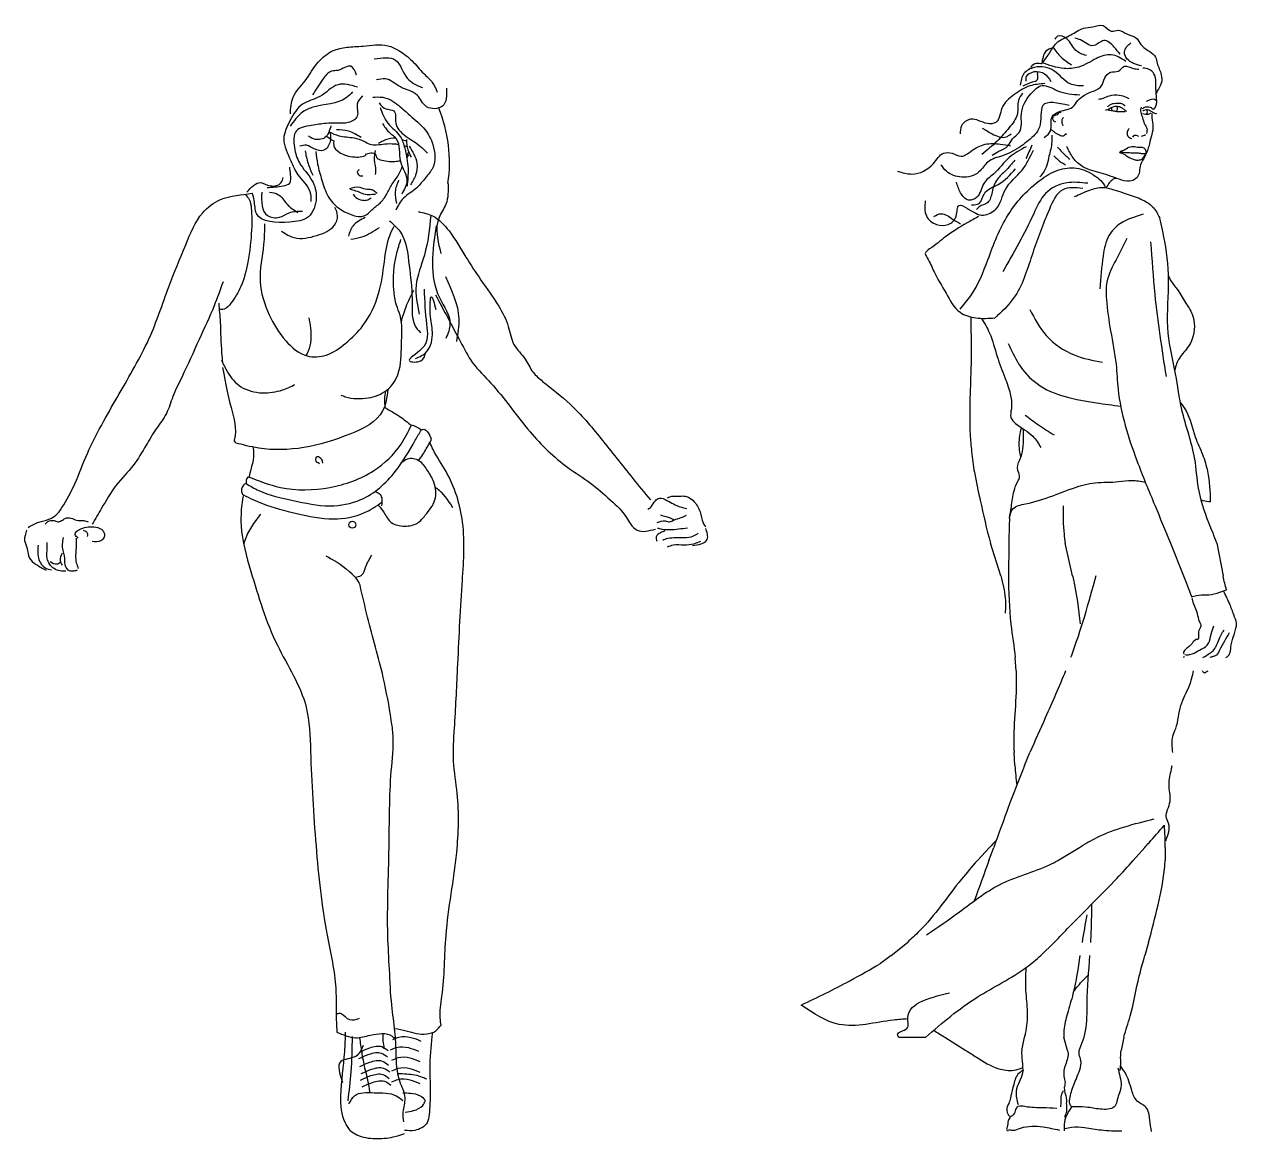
# Model space of a CAD drawing. Header units: millimetres. Extents: x 37 to 11188, y 2113 to 8073.
# Drawn here: x 9225 to 11188, y 6268 to 8073 of the extents above; entities that cross this region are included whole.
import ezdxf

# ---------------------------------------------------------------- set-up
doc = ezdxf.new("R2010")
doc.units = ezdxf.units.MM

msp = doc.modelspace()

# ---------------------------------------------------------------- linework, layer by layer
for p, q in [((10805.8, 7179.5), (10789.2, 7232.5)), ((10818.8, 7232.5), (10818.2, 7179.5)), ((10922.3, 7179.5), (10910.4, 7232.5)), ((11080.6, 7232.5), (11101.7, 7179.5)), ((11155.6, 7232.5), (11165.8, 7179.5)), ((10830.8, 7025.8), (10829.3, 7047)), ((10828.7, 6872.1), (10827.4, 6893.3)), ((10844.3, 6872.1), (10853.2, 6893.3)), ((10768, 6718.4), (10787.7, 6739.6)), ((10786.8, 6718.4), (10794.5, 6739.6)), ((10898.1, 6718.4), (10933.2, 6739.6)), ((11020.5, 6718.4), (11039.3, 6739.6)), ((11072.3, 6739.6), (11072, 6718.4)), ((10628.4, 6564.7), (10654.7, 6585.9)), ((10870.7, 6564.7), (10892.5, 6585.9)), ((11045.1, 6585.9), (11039.2, 6564.7)), ((10641, 6432.2), (10684.5, 6432.2)), ((10715.5, 6432.2), (10749.1, 6411)), ((10839.9, 6411), (10844.1, 6432.2)), ((10913.9, 6411), (10908.1, 6432.2)), ((10933.1, 6411), (10940.7, 6432.2)), ((11005.2, 6432.2), (11000.8, 6411))]:
    msp.add_line(p, q)
msp.add_circle((9755.9, 7262.2), 5.55)
for centre, radius, start, end in [((9679.7, 7848.7), 233.6, 351.7094, 22.2222), ((10990.1, 7936.1), 4.94, 156.6701, 216.8641), ((10990.1, 7936.1), 4.94, 299.5081, 42.2257), ((11038.5, 7931), 4.94, 309.0813, 46.9046)]:
    msp.add_arc(centre, radius, start, end)
for points, knots in [([(10872.6, 8009.4), (10876.4, 8014.1), (10885, 8024.8), (10895.3, 8045.9), (10919.1, 8053.9), (10937, 8067.5), (10955.3, 8067.3), (10972.4, 8075.6), (10982.6, 8058), (10998.5, 8066), (11009.9, 8055.2), (11025.8, 8053.5), (11032.6, 8037.5), (11045.6, 8029.8), (11057.6, 8021.1), (11059.1, 8006.1), (11066.5, 7993.4), (11067.3, 7976.5), (11060.7, 7967.9), (11058.2, 7962.4), (11057.6, 7961.3)], [0, 0, 0, 0, 3.358659, 7.473809, 12.213684, 16.458245, 19.178817, 22.231802, 25.190339, 27.305383, 30.239078, 32.765853, 35.402464, 38.746907, 41.063464, 42.977848, 46.53573, 49.054161, 51.607668, 52.294045, 52.294045, 52.294045, 52.294045]), ([(10842.1, 7972.9), (10846.8, 7975.3), (10853.9, 7978.9), (10867.5, 7981.8), (10865.2, 7990.4), (10865.8, 7994.8), (10866.1, 7995.9)], [0, 0, 0, 0, 3.010846, 4.588883, 6.269939, 6.919872, 6.919872, 6.919872, 6.919872]), ([(9772.4, 7957), (9768.6, 7952.8), (9760, 7943.5), (9769.1, 7922.6), (9748.9, 7911.6), (9731.6, 7912.9), (9711.3, 7912.4), (9690.4, 7908.7), (9659.6, 7904.8), (9661.2, 7872.3), (9669.4, 7844.8), (9692.1, 7822.9), (9701, 7790.8), (9688.6, 7755.9), (9647.6, 7750.7), (9597.7, 7751.4), (9598.4, 7784.6), (9595.3, 7795.5), (9593.9, 7799.2)], [0, 0, 0, 0, 2.687308, 6.03645, 9.026037, 12.11097, 15.101477, 19.123662, 23.534534, 28.183084, 32.563129, 38.541434, 43.393532, 49.076045, 54.438331, 63.796548, 67.472372, 69.491764, 69.491764, 69.491764, 69.491764]), ([(9718.2, 7898.7), (9723.4, 7896), (9736.3, 7890.3), (9756.3, 7890), (9773.2, 7885), (9784, 7877.7), (9796.2, 7877.1), (9809.4, 7879.5), (9821.5, 7879.6), (9828.9, 7878.5), (9830.9, 7878.1)], [1.153076, 1.153076, 1.153076, 1.153076, 4.076915, 8.301037, 11.120992, 12.933313, 14.813396, 17.071941, 19.815472, 20.880744, 20.880744, 20.880744, 20.880744]), ([(10911.7, 7895.8), (10910.2, 7893.9), (10906.6, 7889.6), (10898.1, 7894.4), (10892.2, 7898.3), (10888.4, 7901.3), (10887.1, 7902.5)], [0, 0, 0, 0, 1.186481, 2.715611, 4.39167, 5.312216, 5.312216, 5.312216, 5.312216]), ([(9714.2, 7891.6), (9715.1, 7890.9), (9718.9, 7888.3), (9722.7, 7885.5), (9725.8, 7883.8)], [1.194022, 1.194022, 1.194022, 1.194022, 1.746511, 3.549252, 3.549252, 3.549252, 3.549252]), ([(9725.8, 7883.8), (9725.4, 7877.3), (9727.1, 7870.7), (9736.7, 7863.7), (9747.6, 7859.7), (9759, 7857.1), (9777.2, 7857.9), (9778.7, 7862.8)], [0.699461, 0.699461, 0.699461, 0.699461, 1.562934, 3.680637, 5.522798, 7.809524, 10.744798, 10.744798, 10.744798, 10.744798]), ([(9826.5, 7888), (9825.1, 7888.1), (9818, 7888.5), (9807.9, 7885.5), (9800.7, 7881), (9798.5, 7879.6)], [2.981922, 2.981922, 2.981922, 2.981922, 3.703245, 6.65861, 8.031809, 8.031809, 8.031809, 8.031809]), ([(10998, 7865), (10998.3, 7865.5), (10999.7, 7867.4), (11004.4, 7868.1), (11010, 7872), (11016.4, 7875.1), (11022.7, 7874.7), (11027.5, 7873.5), (11032.9, 7874.3), (11039.6, 7872.5), (11040.9, 7867), (11041.3, 7864), (11041.4, 7863.1)], [0, 0, 0, 0, 0.325068, 1.246661, 2.36753, 4.111997, 4.935877, 5.750762, 6.824381, 7.911255, 9.099157, 9.585247, 9.585247, 9.585247, 9.585247]), ([(9697, 7866.7), (9697.8, 7859.8), (9699.4, 7844), (9706.8, 7819.9), (9714.6, 7794.1), (9732.1, 7774.1), (9751.6, 7765.2), (9766.7, 7760.3), (9779, 7763.2), (9787.8, 7773.4), (9801.4, 7782.5), (9812.3, 7797), (9819.3, 7813.9), (9830.9, 7827), (9835, 7837.5), (9836.9, 7842)], [0, 0, 0, 0, 3.469445, 8.058401, 12.816201, 17.049744, 21.01878, 23.701066, 24.821644, 27.268202, 30.224667, 33.194598, 36.272779, 39.462262, 41.953839, 41.953839, 41.953839, 41.953839]), ([(9778.7, 7862.8), (9781.8, 7863.8), (9787.1, 7865.4), (9794.9, 7862.3), (9794.8, 7855.1), (9809.9, 7850.8), (9822.9, 7849.9), (9831, 7851.4), (9833.6, 7852.4)], [0, 0, 0, 0, 1.640648, 2.785089, 3.573434, 4.678266, 7.81131, 9.524813, 9.524813, 9.524813, 9.524813]), ([(9843.6, 7859.6), (9843.8, 7859.8), (9845.2, 7861.6), (9846.5, 7863.7), (9847.4, 7865.8)], [12.118686, 12.118686, 12.118686, 12.118686, 12.273953, 13.432712, 13.432712, 13.432712, 13.432712]), ([(10992.7, 7823.6), (10991.1, 7823.1), (10984.1, 7820.2), (10979.7, 7813.8), (10976.8, 7808)], [1.962516, 1.962516, 1.962516, 1.962516, 2.894818, 6.224405, 6.224405, 6.224405, 6.224405]), ([(9231.2, 7257.9), (9236.8, 7261.1), (9247.2, 7267.3), (9263.7, 7269.6), (9277.3, 7277.4), (9291.1, 7297.8), (9309, 7330.8), (9326.3, 7379.8), (9359.9, 7442.8), (9395.6, 7503), (9434.1, 7574.5), (9455.6, 7643), (9484.6, 7710.6), (9505.4, 7764), (9546.1, 7795.4), (9577, 7795.9), (9593.9, 7799.2)], [0, 0, 0, 0, 3.226915, 6.109172, 8.29882, 10.985432, 18.434336, 27.439964, 37.266928, 54.614338, 63.101605, 78.414784, 90.861172, 100.790435, 106.807273, 115.813906, 115.813906, 115.813906, 115.813906]), ([(11155.6, 7232.5), (11152, 7243.5), (11139.4, 7272.3), (11124.4, 7317.3), (11121.4, 7380.8), (11098, 7440.3), (11090.1, 7509.5), (11072.1, 7575.4), (11079.9, 7647.8), (11074.7, 7710.4), (11066.2, 7746.3), (11063.2, 7758.9)], [14.498761, 14.498761, 14.498761, 14.498761, 20.844974, 31.528866, 40.179158, 55.251814, 65.901485, 78.114072, 92.087072, 105.125813, 112.209722, 112.209722, 112.209722, 112.209722]), ([(9737.3, 7472.3), (9739.7, 7471.3), (9753.6, 7466), (9780.4, 7465.3), (9814, 7477.2), (9835.8, 7510.9), (9834.6, 7554), (9838.3, 7592.3), (9825.8, 7620), (9821, 7653.8), (9823.7, 7690.4), (9832.2, 7716.8), (9834.6, 7724.2)], [7.37908, 7.37908, 7.37908, 7.37908, 8.129028, 11.741605, 14.893614, 18.086845, 22.599489, 27.273939, 28.940585, 31.334603, 37.131256, 39.398257, 39.398257, 39.398257, 39.398257]), ([(11010.1, 7725.9), (11004.3, 7714.5), (10992.7, 7691.4), (10975.6, 7659.5), (10976.9, 7619.1), (10983.4, 7575.1), (10993.3, 7526.9), (10996, 7455.2), (11020.1, 7378.4), (11053.9, 7297.4), (11072.2, 7253), (11080.6, 7232.5)], [0, 0, 0, 0, 0.0374195, 0.0755333, 0.1023384, 0.1526425, 0.2056163, 0.2449677, 0.3608715, 0.4362479, 0.5006668, 0.5006668, 0.5006668, 0.5006668]), ([(11077.4, 7665.3), (11078.2, 7663.1), (11081.6, 7655.5), (11093.3, 7642.6), (11103.4, 7623), (11117.3, 7604.6), (11120.4, 7583.2), (11117.2, 7561), (11105.6, 7544.9), (11092.7, 7530.3), (11089.2, 7519.7), (11087.8, 7512.8)], [3.797195, 3.797195, 3.797195, 3.797195, 5.084843, 8.419698, 13.045625, 17.166375, 20.773278, 24.501024, 29.126951, 31.309683, 35.082984, 35.082984, 35.082984, 35.082984]), ([(9539.6, 7620.9), (9540.5, 7610.7), (9542.8, 7583.9), (9543, 7552), (9545.2, 7530.1), (9545.8, 7525.1)], [0, 0, 0, 0, 2.969174, 7.832654, 9.29956, 9.29956, 9.29956, 9.29956]), ([(10757.4, 7598.7), (10757.8, 7570.5), (10758.6, 7507.1), (10753.8, 7434.3), (10758.6, 7378.7), (10763.4, 7343), (10774.4, 7293.7), (10782.9, 7255.5), (10789.2, 7232.5)], [1.501608, 1.501608, 1.501608, 1.501608, 16.922513, 36.085888, 41.1572, 47.321727, 55.705316, 68.711239, 68.711239, 68.711239, 68.711239]), ([(9685.4, 7597.4), (9686.5, 7591.9), (9690, 7574.1), (9689.2, 7551.9), (9682.2, 7538.4), (9681, 7536.1)], [0, 0, 0, 0, 2.867912, 9.280668, 10.597487, 10.597487, 10.597487, 10.597487]), ([(10774.7, 7596.5), (10779.4, 7588.7), (10790.9, 7569.4), (10798.9, 7535.5), (10811.6, 7503.3), (10820.3, 7479.7), (10823.5, 7462.5), (10823.7, 7449.8), (10819.9, 7435.6), (10835.6, 7420.1), (10856.9, 7410.7), (10866.9, 7393.8), (10870.8, 7387.2)], [0.446446, 0.446446, 0.446446, 0.446446, 5.398356, 12.634791, 19.231982, 24.329628, 26.275497, 28.755315, 31.350304, 33.516092, 39.808715, 43.93729, 43.93729, 43.93729, 43.93729]), ([(10818.1, 7555.8), (10823.1, 7544.6), (10834.2, 7520), (10876.3, 7473.5), (10940.9, 7462.4), (10987.1, 7455.9), (11000.1, 7454.1)], [0, 0, 0, 0, 0.0368798, 0.0807642, 0.1817885, 0.2214719, 0.2214719, 0.2214719, 0.2214719]), ([(9545.9, 7516.7), (9551.3, 7488.7), (9558, 7454.2), (9570.2, 7414.9), (9564, 7397.5), (9567.8, 7394.5)], [0, 0, 0, 0, 5.427778, 10.407063, 10.934727, 10.934727, 10.934727, 10.934727]), ([(9813.3, 7481.1), (9811.8, 7468.8), (9807.5, 7434), (9723.5, 7393.5), (9639, 7375.8), (9577, 7392), (9567.8, 7394.5)], [0, 0, 0, 0, 3.452583, 9.734734, 24.235354, 28.323777, 28.323777, 28.323777, 28.323777]), ([(9808.7, 7452), (9816.8, 7447.4), (9831.7, 7438.8), (9845.5, 7428.3), (9851.4, 7423.1)], [0, 0, 0, 0, 2.712227, 4.996987, 4.996987, 4.996987, 4.996987]), ([(11097, 7459.4), (11100.3, 7455.4), (11112.1, 7439.2), (11117.6, 7408.1), (11133.1, 7377.1), (11143.5, 7342.1), (11144.9, 7316), (11145, 7299.5)], [3.076766, 3.076766, 3.076766, 3.076766, 5.933942, 14.062785, 19.673257, 24.845097, 33.83198, 33.83198, 33.83198, 33.83198]), ([(9867.8, 7415.7), (9867.4, 7416), (9862.8, 7419.6), (9856.9, 7421.7), (9851.7, 7423.6)], [96.981122, 96.981122, 96.981122, 96.981122, 97.150043, 98.735295, 98.735295, 98.735295, 98.735295]), ([(9583.9, 7328.9), (9590.6, 7324.9), (9614.1, 7311.2), (9660.8, 7301.7), (9716.2, 7289), (9778.5, 7300.7), (9826.4, 7343.6), (9851.4, 7388.1), (9864.4, 7410.4), (9867.8, 7415.7)], [0.242456, 0.242456, 0.242456, 0.242456, 2.50907, 8.12455, 13.936413, 18.933561, 25.893452, 31.798809, 33.742155, 33.742155, 33.742155, 33.742155]), ([(10820, 7273.1), (10821.1, 7279.1), (10823.8, 7293.7), (10825.6, 7314.3), (10831.6, 7329.5), (10838.6, 7341.2), (10829.1, 7355.2), (10838.3, 7368.8), (10843.3, 7389.5), (10842.9, 7405), (10842.9, 7417.1)], [0, 0, 0, 0, 3.317142, 8.116724, 11.152036, 12.262304, 15.246764, 18.562122, 20.312064, 26.893664, 26.893664, 26.893664, 26.893664]), ([(10838.9, 7419.7), (10837.9, 7415.2), (10835.1, 7402), (10835, 7385.2), (10837.4, 7373.6), (10838.1, 7370.6)], [0.728293, 0.728293, 0.728293, 0.728293, 3.221237, 8.064434, 9.730014, 9.730014, 9.730014, 9.730014]), ([(9595, 7387.9), (9595.4, 7386.2), (9598, 7370.7), (9592, 7354.3), (9588.7, 7339.7), (9588.7, 7339.4)], [23.461956, 23.461956, 23.461956, 23.461956, 24.000694, 28.156394, 28.244001, 28.244001, 28.244001, 28.244001]), ([(9863.2, 7365.8), (9865.5, 7369.2), (9871.9, 7378.7), (9877.6, 7388), (9881.5, 7395.5)], [32.292585, 32.292585, 32.292585, 32.292585, 33.51292, 35.694925, 35.694925, 35.694925, 35.694925]), ([(9899.8, 6452), (9899.1, 6455.6), (9896.7, 6470.8), (9905.6, 6519.5), (9904.5, 6609.4), (9927, 6717.6), (9929.4, 6812.9), (9917.8, 6879.4), (9922.5, 6947.1), (9927.1, 7042.2), (9932.2, 7153.2), (9941.2, 7261.4), (9917.5, 7337.4), (9890.7, 7374.5), (9883.2, 7391.7), (9881.5, 7395.5)], [1.862832, 1.862832, 1.862832, 1.862832, 2.940641, 6.384647, 15.977706, 29.115683, 38.362915, 43.49444, 48.680226, 58.010164, 71.198726, 81.032838, 89.429446, 93.436598, 94.589995, 94.589995, 94.589995, 94.589995]), ([(10820, 7273.1), (10821.1, 7278.7), (10824, 7292.1), (10855.6, 7297.3), (10897.5, 7310.8), (10947.2, 7332.8), (10991.2, 7330.5), (11018.4, 7335.1), (11032.7, 7332.7), (11040.1, 7330.9)], [0, 0, 0, 0, 2.889436, 6.889537, 15.240074, 28.333106, 35.221538, 39.071245, 43.184539, 43.184539, 43.184539, 43.184539]), ([(9579.5, 7310.4), (9576.3, 7294), (9572.7, 7251.6), (9596.6, 7169.8), (9626.4, 7070.2), (9686.1, 6981.6), (9688.6, 6867.5), (9695.9, 6745), (9709.1, 6615.3), (9732.8, 6518.1), (9728.4, 6475.2), (9731.1, 6440.6)], [2.923219, 2.923219, 2.923219, 2.923219, 7.759201, 15.103119, 27.422664, 38.110728, 45.068944, 59.979959, 74.106923, 82.816433, 89.007637, 89.007637, 89.007637, 89.007637]), ([(9579.5, 7310.4), (9589.6, 7305.4), (9617.3, 7292.3), (9666.5, 7279.9), (9722.1, 7267.9), (9771, 7277), (9795.1, 7292.1), (9803.8, 7298.9)], [0.947017, 0.947017, 0.947017, 0.947017, 4.223181, 9.838661, 15.650524, 20.647672, 23.818121, 23.818121, 23.818121, 23.818121]), ([(9890.2, 7322.9), (9891, 7322.4), (9902.4, 7314.4), (9910.5, 7302), (9918.1, 7290.4)], [3.395353, 3.395353, 3.395353, 3.395353, 3.682219, 7.572273, 7.572273, 7.572273, 7.572273]), ([(10266.5, 7305.9), (10268.8, 7306.9), (10274.3, 7309.1), (10283.7, 7308.2), (10292.6, 7309.3), (10302.2, 7306.3), (10310.5, 7299.7), (10320.1, 7284.3), (10321.7, 7268.2), (10326.5, 7260.9), (10328.1, 7258.7)], [0, 0, 0, 0, 1.257306, 2.974974, 4.597865, 5.995017, 8.38667, 11.871346, 14.943246, 16.296415, 16.296415, 16.296415, 16.296415]), ([(10907, 7292.7), (10906.8, 7277.4), (10906.7, 7257.1), (10909.6, 7237.3), (10910.4, 7232.5)], [0, 0, 0, 0, 0.04432991, 0.05855886, 0.05855886, 0.05855886, 0.05855886]), ([(11130.3, 7302.6), (11134.3, 7301.3), (11139.2, 7300.1), (11144.2, 7299.6), (11145, 7299.5)], [60.289638, 60.289638, 60.289638, 60.289638, 62.591017, 63.046332, 63.046332, 63.046332, 63.046332]), ([(9607.3, 7279.6), (9597.1, 7265.9), (9585.6, 7250.5), (9580.6, 7232.7), (9580.1, 7230.7)], [0, 0, 0, 0, 4.852303, 5.446998, 5.446998, 5.446998, 5.446998]), ([(10820, 7273.1), (10819.6, 7261), (10819.2, 7247.4), (10818.9, 7233.9), (10818.8, 7232.5)], [0, 0, 0, 0, 6.622541, 7.386949, 7.386949, 7.386949, 7.386949]), ([(9760.8, 7177.2), (9767.8, 7178.6), (9773.8, 7181.4), (9777.9, 7196.5), (9783.8, 7206.7), (9787.5, 7213.2)], [0.63471, 0.63471, 0.63471, 0.63471, 1.801563, 4.051546, 7.890241, 7.890241, 7.890241, 7.890241]), ([(10805.8, 7179.5), (10809.4, 7167.6), (10814.2, 7147.7), (10813.4, 7127.1), (10813.1, 7119)], [78.733318, 78.733318, 78.733318, 78.733318, 85.481713, 89.903763, 89.903763, 89.903763, 89.903763]), ([(10818.2, 7179.5), (10818.4, 7153.3), (10820.2, 7109), (10827.4, 7065.1), (10829.3, 7047)], [17.012492, 17.012492, 17.012492, 17.012492, 31.267788, 41.192545, 41.192545, 41.192545, 41.192545]), ([(10959.7, 7179.5), (10948, 7135.5), (10935.3, 7091), (10919.2, 7047.7), (10919, 7047)], [7.039007, 7.039007, 7.039007, 7.039007, 31.849104, 32.254352, 32.254352, 32.254352, 32.254352]), ([(10922.3, 7179.5), (10922.7, 7177.5), (10928.4, 7151.8), (10931.7, 7125.7), (10934.7, 7101.6)], [0.11114418, 0.11114418, 0.11114418, 0.11114418, 0.11701214, 0.18765571, 0.18765571, 0.18765571, 0.18765571]), ([(11101.7, 7179.5), (11103.1, 7175.9), (11107.5, 7164.7), (11111.8, 7153.4), (11114.7, 7145.8)], [0.55597882, 0.55597882, 0.55597882, 0.55597882, 0.56717166, 0.59096454, 0.59096454, 0.59096454, 0.59096454]), ([(11171.4, 7156.6), (11169.4, 7164), (11167.4, 7171.6), (11165.9, 7179.3), (11165.8, 7179.5)], [0.390632, 0.390632, 0.390632, 0.390632, 4.548319, 4.669224, 4.669224, 4.669224, 4.669224]), ([(11114.7, 7145.8), (11120, 7147), (11130.7, 7149.3), (11148.2, 7148), (11161.3, 7153.3), (11169.4, 7156), (11171.4, 7156.6)], [0, 0, 0, 0, 2.983946, 5.929892, 9.383335, 10.567152, 10.567152, 10.567152, 10.567152]), ([(11170.6, 7047), (11171.7, 7047.8), (11174.5, 7049.6), (11178.6, 7056.7), (11178.2, 7069.2), (11183.2, 7081.6), (11185.9, 7092.1), (11188.9, 7101.7), (11183.6, 7115.2), (11177.1, 7133.6), (11170.4, 7147.4), (11166.7, 7155)], [8.829927, 8.829927, 8.829927, 8.829927, 9.571165, 10.625752, 13.115574, 16.193863, 17.821284, 19.082107, 21.549289, 25.317043, 29.908381, 29.908381, 29.908381, 29.908381]), ([(11133.3, 7047), (11137.1, 7049.2), (11143.2, 7053.4), (11152.2, 7059.5), (11156.3, 7069.3), (11160.4, 7078.9), (11164.1, 7086.9), (11166.8, 7090.4), (11167.7, 7091.6)], [0.04395252, 0.04395252, 0.04395252, 0.04395252, 0.05689266, 0.06494723, 0.07481874, 0.08683273, 0.09589728, 0.0999514, 0.0999514, 0.0999514, 0.0999514]), ([(11176, 7087.3), (11173.3, 7082.7), (11167.4, 7073.1), (11161, 7060.6), (11155.2, 7049.4), (11148.2, 7048.9), (11145.5, 7047.6), (11144.3, 7047)], [0, 0, 0, 0, 2.856523, 6.081768, 8.028561, 8.950748, 9.680125, 9.680125, 9.680125, 9.680125]), ([(10830.8, 7025.8), (10832.3, 6988.1), (10826.2, 6943.8), (10827.2, 6899.7), (10827.4, 6893.3)], [45.068245, 45.068245, 45.068245, 45.068245, 65.686331, 69.168134, 69.168134, 69.168134, 69.168134]), ([(10910.8, 7025.8), (10900.5, 7000.1), (10881, 6956), (10861.3, 6912.1), (10853.2, 6893.3)], [36.390005, 36.390005, 36.390005, 36.390005, 51.482908, 62.648978, 62.648978, 62.648978, 62.648978]), ([(11084.4, 6893.3), (11083.8, 6902.3), (11081.6, 6915.9), (11093.5, 6939.7), (11094.1, 6969.6), (11111.6, 6998.2), (11116.3, 7017.6), (11118, 7025.8)], [0.1406079, 0.1406079, 0.1406079, 0.1406079, 0.1664272, 0.1791265, 0.2164465, 0.2504062, 0.2744892, 0.2744892, 0.2744892, 0.2744892]), ([(11135.3, 7022.6), (11134.6, 7023), (11133.2, 7023.6), (11132.7, 7025), (11132.6, 7025.8)], [0, 0, 0, 0, 0.3861693, 0.7939413, 0.7939413, 0.7939413, 0.7939413]), ([(11135.1, 7022.6), (11136.2, 7022.7), (11138.7, 7024), (11140.8, 7025.2), (11141.8, 7025.8)], [0.978737, 0.978737, 0.978737, 0.978737, 1.568358, 2.216993, 2.216993, 2.216993, 2.216993]), ([(11073, 6750.5), (11076.8, 6760.1), (11082.1, 6773.6), (11072, 6789.5), (11076.3, 6801.8), (11082.6, 6818.4), (11075.9, 6841), (11081.2, 6860), (11083, 6870.1), (11083.3, 6872.1)], [0, 0, 0, 0, 0.0278549, 0.0389029, 0.0502706, 0.0634393, 0.0902328, 0.1143013, 0.120068, 0.120068, 0.120068, 0.120068]), ([(10933.2, 6739.6), (10942.4, 6745.3), (10979.7, 6767.4), (11022.2, 6777.8), (11054.1, 6785.7)], [0.2777283, 0.2777283, 0.2777283, 0.2777283, 0.3092347, 0.4037449, 0.4037449, 0.4037449, 0.4037449]), ([(11039.3, 6739.6), (11041.5, 6742.1), (11051.9, 6753.9), (11062.2, 6765.7), (11070.3, 6775)], [0.47102755, 0.47102755, 0.47102755, 0.47102755, 0.48086525, 0.51668464, 0.51668464, 0.51668464, 0.51668464]), ([(10768, 6718.4), (10759.2, 6708.6), (10726.9, 6671.2), (10694.4, 6622.1), (10661.3, 6591.7), (10654.7, 6585.9)], [12.812151, 12.812151, 12.812151, 12.812151, 19.977993, 39.747637, 44.569584, 44.569584, 44.569584, 44.569584]), ([(10685.6, 6598.1), (10703.5, 6610.2), (10743, 6636.9), (10803.6, 6686.1), (10863.6, 6700.3), (10893.8, 6716), (10898.1, 6718.4)], [0, 0, 0, 0, 0.0629488, 0.1389741, 0.2236774, 0.2380672, 0.2380672, 0.2380672, 0.2380672]), ([(10892.5, 6585.9), (10900.8, 6594.4), (10934.1, 6629.8), (10978.4, 6672), (11011.7, 6708.6), (11020.5, 6718.4)], [0.2651145, 0.2651145, 0.2651145, 0.2651145, 0.2996704, 0.4053089, 0.4435873, 0.4435873, 0.4435873, 0.4435873]), ([(11045.1, 6585.9), (11050.6, 6606), (11061.2, 6646.4), (11070.3, 6690.9), (11071.8, 6715.1), (11072, 6718.4)], [0.2066421, 0.2066421, 0.2066421, 0.2066421, 0.2671898, 0.3284167, 0.3379224, 0.3379224, 0.3379224, 0.3379224]), ([(10951.7, 6585.9), (10951.9, 6589.2), (10953, 6609.9), (10953.3, 6630.6), (10953.4, 6648.1)], [49.960576, 49.960576, 49.960576, 49.960576, 51.748188, 61.28449, 61.28449, 61.28449, 61.28449]), ([(10684.5, 6432.2), (10711.1, 6455.5), (10761.9, 6498.5), (10832, 6531.6), (10863.4, 6558), (10870.7, 6564.7)], [0.013549, 0.013549, 0.013549, 0.013549, 0.1159643, 0.2067103, 0.2356964, 0.2356964, 0.2356964, 0.2356964]), ([(10934.1, 6564.7), (10931, 6543.8), (10926.3, 6512), (10914.2, 6472.4), (10907.9, 6449), (10907.8, 6435.9), (10908.1, 6432.2)], [0.0644007, 0.0644007, 0.0644007, 0.0644007, 0.1256507, 0.1577838, 0.184971, 0.1955923, 0.1955923, 0.1955923, 0.1955923]), ([(10940.7, 6432.2), (10941.8, 6435.6), (10946, 6453.6), (10944.9, 6498.3), (10948.4, 6538.9), (10950.3, 6564.7)], [21.916016, 21.916016, 21.916016, 21.916016, 23.849306, 31.98592, 46.09238, 46.09238, 46.09238, 46.09238]), ([(11005.2, 6432.2), (11008.3, 6443.7), (11019.5, 6475.8), (11026.5, 6519.5), (11035.7, 6552), (11038.8, 6563.2), (11039.2, 6564.7)], [0.0525915, 0.0525915, 0.0525915, 0.0525915, 0.0872699, 0.1513778, 0.1808606, 0.1853036, 0.1853036, 0.1853036, 0.1853036]), ([(10846.6, 6544.8), (10846, 6532.6), (10845.1, 6508.7), (10850, 6473.2), (10848, 6447.5), (10844.6, 6434.1), (10844.1, 6432.2)], [0.899057, 0.899057, 0.899057, 0.899057, 7.543998, 13.943504, 20.352487, 21.443823, 21.443823, 21.443823, 21.443823]), ([(10923.7, 6506.4), (10926.2, 6509.5), (10933.8, 6518.9), (10942.2, 6527.7), (10948, 6533.4)], [6.267451, 6.267451, 6.267451, 6.267451, 8.424835, 12.8794, 12.8794, 12.8794, 12.8794]), ([(10641, 6432.2), (10639.2, 6434.3), (10636.4, 6441.3), (10658.9, 6443.9), (10647.6, 6486), (10687.4, 6495.5), (10722.7, 6504)], [0.0316052, 0.0316052, 0.0316052, 0.0316052, 0.0394377, 0.0581347, 0.0682408, 0.1467569, 0.1467569, 0.1467569, 0.1467569]), ([(10655.2, 6461.8), (10647.6, 6461.4), (10610.6, 6458.9), (10548, 6440.3), (10502.7, 6470.9), (10482.8, 6484.3)], [0.0107052, 0.0107052, 0.0107052, 0.0107052, 0.0336867, 0.1220337, 0.1909551, 0.1909551, 0.1909551, 0.1909551]), ([(9729.7, 6469.2), (9732.6, 6471.9), (9740.3, 6471.9), (9749.9, 6457.1), (9762, 6461.1), (9767.8, 6463)], [0.610855, 0.610855, 0.610855, 0.610855, 1.606369, 3.333406, 4.91836, 4.91836, 4.91836, 4.91836]), ([(9731.1, 6440.6), (9741, 6436.2), (9758.9, 6428.2), (9787.9, 6436.9), (9814.1, 6440.8), (9824.2, 6431), (9825.9, 6429.1)], [0, 0, 0, 0, 3.013792, 5.430971, 8.811359, 9.563891, 9.563891, 9.563891, 9.563891]), ([(9752.5, 6281.1), (9749.6, 6285.3), (9738.2, 6301.5), (9735.8, 6347.5), (9743.7, 6395.2), (9744.7, 6429.8), (9745, 6440.4)], [0, 0, 0, 0, 1.487694, 5.709939, 12.685431, 15.763573, 15.763573, 15.763573, 15.763573]), ([(9824.4, 6446.6), (9830.8, 6445.5), (9842.8, 6443.2), (9863.9, 6436.1), (9887.7, 6436.8), (9897.1, 6448.5), (9899.8, 6452)], [0.201518, 0.201518, 0.201518, 0.201518, 2.075786, 3.741877, 6.785184, 8.028839, 8.028839, 8.028839, 8.028839]), ([(9885.6, 6439.7), (9883.8, 6422.8), (9880.1, 6391.1), (9882.8, 6346.5), (9881.3, 6315.2), (9878.1, 6289.6), (9859.2, 6279.7), (9845.9, 6280.9), (9840.4, 6281.4)], [8.959113, 8.959113, 8.959113, 8.959113, 13.895795, 18.242969, 21.849366, 23.165681, 25.436549, 27.052052, 27.052052, 27.052052, 27.052052]), ([(9755.6, 6433.2), (9755.1, 6414), (9754.9, 6379.3), (9750.5, 6344.8), (9748.5, 6329.2)], [48.313335, 48.313335, 48.313335, 48.313335, 53.860255, 58.421394, 58.421394, 58.421394, 58.421394]), ([(9784.5, 6342.6), (9784.2, 6345.8), (9782.5, 6359.1), (9776.3, 6380.4), (9771.5, 6408.2), (9769.3, 6423.4), (9768.2, 6431.3)], [2.457218, 2.457218, 2.457218, 2.457218, 3.386081, 6.372793, 8.930391, 11.365686, 11.365686, 11.365686, 11.365686]), ([(10749.1, 6411), (10755, 6407.3), (10772.2, 6396.3), (10796.5, 6380.7), (10824.2, 6377.1), (10836.7, 6381.2), (10841.4, 6383.1)], [11.650068, 11.650068, 11.650068, 11.650068, 15.430786, 22.780365, 27.225157, 29.984875, 29.984875, 29.984875, 29.984875]), ([(10839.9, 6411), (10839.5, 6405.2), (10840.1, 6392.9), (10843.8, 6369.9), (10827, 6348.2), (10832, 6330.5), (10834, 6323.2)], [25.387104, 25.387104, 25.387104, 25.387104, 28.580708, 32.06408, 37.716352, 41.704467, 41.704467, 41.704467, 41.704467]), ([(10913.9, 6411), (10914.1, 6410.2), (10916.2, 6402.8), (10910.5, 6388.5), (10906.2, 6371.8), (10911.2, 6359.6), (10906.9, 6347.6), (10912.6, 6336.5), (10912.1, 6327.9), (10912, 6325.1)], [0.21679657, 0.21679657, 0.21679657, 0.21679657, 0.21911741, 0.2398741, 0.25799037, 0.26806446, 0.27620405, 0.29319696, 0.30124179, 0.30124179, 0.30124179, 0.30124179]), ([(10920.6, 6319.3), (10919.3, 6320.9), (10916.8, 6324.7), (10918.2, 6337.8), (10923.8, 6356), (10933.2, 6375.4), (10937.3, 6393), (10932.6, 6402.9), (10932.7, 6408.6), (10933.1, 6410.9), (10933.1, 6411)], [0.432738, 0.432738, 0.432738, 0.432738, 1.513349, 2.905922, 7.242017, 11.98336, 14.790207, 16.591829, 17.752306, 17.823848, 17.823848, 17.823848, 17.823848]), ([(10998.9, 6378.4), (10999.4, 6380.6), (11000.7, 6387.4), (10999.7, 6398.4), (11000.3, 6407.1), (11000.8, 6411)], [0, 0, 0, 0, 0.00633683, 0.02022684, 0.03165378, 0.03165378, 0.03165378, 0.03165378]), ([(10995.6, 6382.5), (10996.7, 6377.9), (10998.8, 6368.5), (11002.7, 6350.5), (10994.8, 6335.9), (10991.7, 6316), (10968.2, 6314.3), (10948.8, 6319.4), (10931.8, 6319.3), (10923, 6319.3), (10920.6, 6319.3)], [0, 0, 0, 0, 2.618235, 5.309971, 9.646067, 11.481057, 15.452795, 19.673186, 23.158713, 24.489499, 24.489499, 24.489499, 24.489499]), ([(9837.6, 6342.1), (9841.7, 6342), (9851.3, 6341.9), (9864.5, 6339.6), (9871.9, 6333), (9873.8, 6329.7), (9874, 6329.1)], [0, 0, 0, 0, 2.087598, 4.90986, 6.556073, 6.860145, 6.860145, 6.860145, 6.860145]), ([(9841.7, 6310.8), (9846.2, 6311.5), (9856.2, 6312.9), (9869.2, 6318.8), (9873, 6326.4), (9874, 6329.1)], [0, 0, 0, 0, 2.320468, 5.188275, 6.645269, 6.645269, 6.645269, 6.645269])]:
    msp.add_open_spline(points, degree=3, knots=knots)
for points in [[(10944.7, 8021.9), (10927.1, 8030.7), (10912.8, 8049.2), (10898, 8053.3), (10893.4, 8048.7)], [(10999.2, 8024.2), (10989.5, 8035.8), (10972.9, 8046.4), (10956.7, 8038.1), (10935, 8047.3), (10925.8, 8050.1)], [(9655.7, 7927.7), (9660, 7954.5), (9679.6, 7981.4), (9700.8, 8011.5), (9724.1, 8029.5), (9747.3, 8035.5), (9773.3, 8037.4), (9813.5, 8037.9), (9831.5, 8030), (9852.8, 8013.5), (9871.5, 7992.9), (9885.4, 7978.5), (9893.5, 7962.7)], [(10889.7, 8034.4), (10879.1, 8029.3), (10874.5, 8020.1), (10872.2, 8009.4)], [(10890.6, 8035.3), (10903.6, 8019.6), (10920.7, 8007.1)], [(11033.9, 8005.3), (11010.3, 8016.8), (11006.1, 8027.9), (11010.3, 8036.7), (11016.3, 8042.7)], [(9791.2, 8016.5), (9826.1, 8014.6), (9845, 7985.3), (9869.6, 7970.2)], [(10854.6, 8003), (10861.1, 8009.4), (10870.8, 8009.4), (10872.6, 8009.4)], [(11008.5, 8012.7), (10984.9, 8023.3), (10960.9, 8017.3), (10932.2, 8003.4), (10908.2, 8001.1), (10872.2, 8010.8)], [(9762.9, 7990.5), (9753.4, 8004.8), (9733, 7998.1), (9722.4, 7996.7), (9708.4, 7984.1), (9691.4, 7958.2)], [(10940, 7972.9), (10918.3, 7976.1), (10892, 7997.4), (10860.6, 8002.9), (10843.5, 7992.8), (10837.5, 7974.3)], [(10859.2, 7995.6), (10847.2, 7988.2), (10846.3, 7980.4)], [(10860.2, 7996.5), (10876.3, 7992.8), (10887, 7979.9)], [(10876.4, 7889.3), (10886.5, 7900.4), (10888.9, 7923), (10898.1, 7930.4), (10910.6, 7934.1), (10922.1, 7938.7), (10930.9, 7949.3), (10941.5, 7958.1), (10956.3, 7964.6), (10969.2, 7972.9), (10974.3, 7985.8), (10983.6, 7995.1), (10996.5, 7996.9), (11006.2, 8004.7), (11020.5, 8001.1), (11029.3, 8000.1)], [(11058.4, 7949.2), (11057.9, 7957.1), (11057.2, 7966.9), (11057.2, 7979.3), (11053.9, 7992.7), (11046.4, 7999.6), (11036.2, 8001.9)], [(9764.3, 7971), (9732.8, 7974.8), (9703.2, 7955.7), (9675.5, 7943.3), (9655.5, 7917.5), (9645, 7887), (9656.4, 7851.7), (9667.9, 7828.8), (9687, 7802.1), (9688.9, 7785.9)], [(9908.3, 7969.3), (9901.7, 7940), (9876.2, 7939.1), (9861.1, 7957.9), (9833.7, 7971.2), (9809.1, 7984.4), (9795, 7982.5)], [(10877.2, 7976.6), (10853.2, 7972.9), (10827.3, 7958.6), (10807.9, 7936.9), (10797.7, 7913.8), (10784.3, 7912), (10757.1, 7918.9), (10742.3, 7908.3), (10740.4, 7895.3)], [(10792.2, 7860.7), (10802.8, 7867.2), (10817.6, 7875.9), (10825, 7887), (10835.6, 7897.2), (10839.3, 7927.7), (10854.6, 7960), (10873, 7973.4), (10898, 7965.1), (10934, 7958.6)], [(9756.5, 7963.2), (9745.8, 7953.4), (9692.8, 7938.6), (9675.5, 7930.5), (9655.4, 7907.7)], [(9789, 7954.5), (9805.3, 7954.5), (9831.2, 7941.1), (9848.9, 7925.3), (9873.9, 7901.8), (9886.3, 7877.9), (9886.3, 7840.5), (9874.3, 7824.2), (9860.4, 7807.9), (9838.8, 7791.1), (9826.4, 7771.9)], [(10841.2, 7961.4), (10834.7, 7949.4), (10832.8, 7927.7), (10819.5, 7905.5), (10800, 7883.3), (10775.1, 7862.1)], [(10964.7, 7951.4), (10971.8, 7953), (10982, 7957), (10997.7, 7958), (11009, 7954.9), (11013.5, 7952.5)], [(11058.2, 7948.8), (11055.1, 7950.8), (11045.2, 7949.4), (11041.3, 7947.5)], [(9799.5, 7945.4), (9810.1, 7935.9), (9823, 7932.5), (9826.4, 7912.8), (9846.5, 7888.9), (9869.1, 7872.6), (9877.7, 7864)], [(9801, 7938.2), (9813.9, 7911.9), (9833.6, 7890.8), (9840.8, 7872.1), (9846.1, 7839.1), (9844.6, 7810.6)], [(10916.6, 7941), (10874.1, 7941), (10868.5, 7905.9), (10851, 7884.7), (10839, 7875.5), (10808.5, 7859.8), (10784.9, 7849.6), (10770.6, 7833.5), (10742.8, 7825.2), (10717.8, 7834.9), (10709.5, 7845)], [(11010.2, 7931.6), (11005.6, 7934.5), (11001.7, 7937.6), (10996.6, 7939.2), (10990.4, 7939.3), (10984.6, 7937.6), (10981, 7935.3), (10977.2, 7933.7), (10975.5, 7933.9)], [(11007.5, 7940.1), (11001.9, 7943.9), (10992.3, 7944.4), (10982.1, 7941.8), (10978.6, 7938.6)], [(10980.5, 7933.6), (10984.7, 7933.3), (10991.1, 7932.1), (10996.3, 7931.3), (11004.2, 7931.3), (11007.1, 7931.3)], [(11033.5, 7938.5), (11032.3, 7934.5), (11032.7, 7929.8), (11035.4, 7921.3), (11038.8, 7911.4), (11042.6, 7903.8), (11041.9, 7896.1)], [(11035.3, 7936.5), (11039, 7938.4), (11044.2, 7939.1), (11050.7, 7937.1), (11053.3, 7934.9)], [(11035.9, 7932.8), (11039.8, 7934.4), (11047.4, 7933.3), (11051.7, 7930.5), (11056.3, 7928.4), (11058.3, 7928.6)], [(11053.5, 7934.7), (11055.4, 7937.2), (11058, 7943.1), (11058.4, 7949.2)], [(9804.8, 7912.3), (9815, 7898.3), (9827.1, 7887.3), (9833.9, 7850.7), (9844.4, 7819.2), (9835.9, 7797.5)], [(10895.3, 7914.1), (10891.1, 7916.8), (10892.4, 7925), (10898.6, 7927.7), (10901.1, 7930.6), (10903.2, 7929.7)], [(10906.9, 7921.6), (10904.7, 7916.6), (10906.4, 7908.4)], [(11050.5, 7928.1), (11050.7, 7921), (11052.4, 7907.8), (11050.5, 7894.3), (11046.5, 7879.2), (11044.2, 7870.6), (11035.6, 7851.9), (11031.4, 7843), (11030, 7831.1), (11024.8, 7822.9), (11014.6, 7818.6), (10997.5, 7821.9), (10968.5, 7831.5), (10938.6, 7842), (10923.1, 7856.5), (10912.9, 7874.9)], [(11035.6, 7928.1), (11040.2, 7927.4), (11045.2, 7927.4), (11049.7, 7929.3)], [(9720, 7896.6), (9720, 7882.7), (9709.9, 7868.8), (9694.4, 7870.9), (9681.5, 7876.8), (9670.8, 7875.2)], [(9721.1, 7908.3), (9711.5, 7889.1), (9693.3, 7887), (9684.8, 7891.8)], [(9730.2, 7902.4), (9749.7, 7900), (9770.1, 7889.8)], [(10776, 7904.6), (10792.2, 7895.3), (10814.4, 7890.3), (10822.7, 7895.3)], [(10888.8, 7892.9), (10888.3, 7879.1), (10883.2, 7856), (10879.5, 7841.2), (10869.4, 7825.5)], [(11013.3, 7903.8), (11011.2, 7900), (11010.6, 7894.2), (11014.1, 7889.5), (11018, 7887.8)], [(11021.5, 7890.1), (11019.7, 7891.3), (11022.7, 7893), (11027.6, 7892), (11029.1, 7891.1)], [(11033.7, 7891.5), (11036.9, 7892.5), (11040.4, 7894.4)], [(9843.5, 7886), (9846, 7869.6), (9851.3, 7857.4)], [(9847.8, 7875.4), (9860.4, 7848), (9858.3, 7828.3), (9849.9, 7812.5)], [(10638.8, 7834.9), (10661.9, 7830.2), (10697, 7847.3), (10713.2, 7863.9), (10727.1, 7863.9), (10741.8, 7858.9), (10758, 7867.2), (10780.6, 7878.3), (10805.1, 7878.7), (10821.8, 7875.9)], [(10847.2, 7874.5), (10819.5, 7856.9), (10794.1, 7830.1), (10778.4, 7814.9), (10766.8, 7792.3), (10753.9, 7788.1), (10740.9, 7799.7), (10734, 7816.8)], [(10856.4, 7877.2), (10846.7, 7855.1)], [(10898, 7873.8), (10904.9, 7866), (10918, 7854.1)], [(9679.4, 7867.7), (9684.2, 7847.4), (9692.2, 7828.2)], [(9792.7, 7868.1), (9791.5, 7853.3), (9793.5, 7834.4), (9793.1, 7829.4)], [(10683.7, 7786.7), (10685.5, 7762.3), (10702.1, 7748.4), (10720.6, 7748.4), (10733.6, 7761.8), (10738.6, 7779.4), (10752, 7774.3), (10777.9, 7763.7), (10798.2, 7773.8), (10813.5, 7805.2), (10840.3, 7836.6), (10858.8, 7868.9)], [(10891.9, 7859.9), (10898.4, 7853.6), (10910.5, 7845)], [(10998, 7865), (11001.7, 7864.2), (11006.6, 7861.8), (11012.3, 7857.9), (11022.9, 7853.4), (11029.1, 7852.8), (11034.7, 7854.5), (11037.3, 7858.2), (11039.5, 7862.1)], [(10998.8, 7865.1), (11000.9, 7865.5), (11007.8, 7864.9), (11014.1, 7864.9), (11018.7, 7864.5), (11024.4, 7864.5), (11032, 7863.8), (11037.3, 7863.4), (11040.5, 7864.1)], [(9618, 7808.3), (9644.3, 7811.2), (9654.6, 7815.6), (9656, 7829.5), (9654.6, 7841.2)], [(9766.8, 7837.2), (9763.9, 7833.5), (9768.9, 7827.4), (9773, 7827.4)], [(10740, 7611.5), (10757.4, 7633.1), (10785.1, 7691.5), (10817.9, 7764.3), (10866.1, 7817.6), (10894.8, 7835), (10924.6, 7840.1), (10954.3, 7829.9), (10973.8, 7811.4), (10974.8, 7809.4)], [(10758.5, 7780.3), (10771, 7782.6), (10778.8, 7797.8), (10801.9, 7813.5), (10829.6, 7838.5)], [(10828.7, 7852.8), (10813.5, 7835.2), (10800.5, 7821.8), (10791.8, 7801.1), (10784.8, 7784), (10771, 7777.1), (10766.8, 7772.9)], [(9585.2, 7800.6), (9607.6, 7816.3), (9623, 7811.2), (9640.8, 7816.6), (9643.8, 7824.5)], [(9830.9, 7820.2), (9825.3, 7801.2), (9827.3, 7782.7)], [(9910.9, 7815), (9907.4, 7781.4), (9896.4, 7760), (9899.3, 7701.5)], [(10946.7, 7815.2), (10912.7, 7815.9), (10878.6, 7798.9), (10859.2, 7765.9), (10809.1, 7672)], [(9582.8, 7796.8), (9589, 7788.7), (9592.3, 7774.9), (9592.8, 7739.6), (9586.6, 7687.2), (9575.6, 7648.1), (9559.4, 7620.9), (9548.4, 7611.3), (9540.3, 7611.3)], [(9609.2, 7801), (9618.7, 7763), (9637.8, 7760.1), (9653.8, 7767.4), (9675.1, 7770.3)], [(9621.7, 7801), (9635.6, 7797.3), (9650.2, 7781.3), (9667.7, 7768.1)], [(9751.2, 7806.8), (9768, 7808.9), (9780, 7805.6), (9784.1, 7805.6), (9790.6, 7803.6), (9796, 7799)], [(9752.5, 7805.9), (9761.3, 7803.2), (9771.2, 7799.3), (9782.8, 7797.1), (9787.4, 7797.4), (9793.7, 7797.7)], [(9757.3, 7797.4), (9761.9, 7792.1), (9772.1, 7787.9), (9779.1, 7787.9), (9786.5, 7791.6)], [(10938.6, 7806.8), (10906.2, 7804.8), (10884.6, 7773.1), (10857.6, 7702.3), (10829.3, 7632.9), (10800.3, 7600.5), (10796.4, 7597.2)], [(10925.2, 7793.7), (10950.2, 7804.1), (10970.7, 7808.6), (10988.8, 7804.8), (11004.1, 7799.9), (11029.8, 7790.9), (11052.4, 7776.6), (11063.2, 7758.9)], [(9641.4, 7737.4), (9661.9, 7727.2), (9698.5, 7730.8), (9727, 7747.6), (9732.1, 7762.3), (9727.7, 7776.1)], [(9777, 7759.7), (9757.2, 7746.5), (9749.6, 7729.5)], [(9883, 7763.1), (9872.6, 7698.9), (9859.3, 7649.8), (9864.1, 7603.5)], [(9862.8, 7769.3), (9886, 7762.3), (9912.6, 7738), (9939.9, 7695.7), (9964.2, 7658.3)], [(10769.7, 7761.2), (10751.3, 7750.9), (10716.4, 7728.4), (10690.7, 7708.9), (10683.6, 7701.7), (10686.6, 7694.6), (10697.9, 7672), (10717.4, 7637.2), (10740, 7606.4), (10765.6, 7597.2), (10796.4, 7597.2)], [(10697.5, 7761.4), (10709.5, 7766), (10728, 7757.2), (10740.5, 7749.8)], [(11036.4, 7765), (11000, 7750.2), (10981.1, 7730.6), (10971.6, 7697.6), (10966.2, 7644.3)], [(9613.8, 7749.6), (9612.3, 7716.2), (9606.6, 7656.2), (9621.4, 7602.3), (9648.1, 7560.3), (9682.9, 7535.5), (9713.5, 7537), (9745.4, 7556.5), (9773.1, 7584.7), (9798.4, 7636.6), (9807.9, 7688.1), (9817, 7731.5), (9823.7, 7745.8)], [(9753.4, 7724.7), (9771.3, 7728.5), (9799.7, 7743.6)], [(9815.9, 7754.6), (9832.9, 7737.6), (9848, 7681.9), (9852.7, 7628.1), (9861.2, 7579), (9866.9, 7573.3)], [(9891.5, 7746.1), (9897.1, 7630), (9914.1, 7587.5), (9907.5, 7563.9)], [(11048.6, 7720.3), (11055.3, 7635.3), (11073.5, 7502.5)], [(9906.6, 7664), (9928.3, 7596), (9924.5, 7559.2)], [(9964.2, 7658.3), (9993, 7616.1), (10008.5, 7583.1), (10017.6, 7554.2), (10035.9, 7530.3), (10048.6, 7509.2), (10064.1, 7494.4), (10108.5, 7457.6), (10158.5, 7402), (10209.9, 7337.3), (10238.7, 7302.8)], [(9546.6, 7655.5), (9532.2, 7616.8), (9507.9, 7562.4), (9479.7, 7500.9), (9465.3, 7469.7), (9454.8, 7442.2), (9438.4, 7417.3), (9422.1, 7391.1), (9401.1, 7358.3), (9373.6, 7326.2), (9350, 7288.9), (9334.9, 7263.4)], [(9835.1, 7590.5), (9843, 7615.2), (9855.8, 7642.3)], [(9872.1, 7643.5), (9876.1, 7586.9), (9868.2, 7547), (9848.6, 7527.5), (9867, 7527.9), (9875.3, 7542.6)], [(9858.2, 7531.5), (9876.5, 7542.6), (9885.7, 7574.1), (9882.1, 7604), (9884.1, 7631.5), (9891.3, 7610.8)], [(9890.5, 7634.7), (9931.2, 7558.2), (9950.7, 7524.7), (9980.3, 7491.6), (10011.3, 7453.6), (10043.7, 7412.8), (10104.9, 7355.1), (10141.5, 7329.7), (10173.9, 7302.2), (10200, 7274), (10206.3, 7263.5), (10216.9, 7253.6), (10246.9, 7255.3)], [(10852.8, 7611), (10879.5, 7568.8), (10924.8, 7537.2), (10970.7, 7525.4)], [(9544.1, 7528.7), (9554.1, 7509.2), (9575.6, 7485.8), (9610, 7475.8), (9642.9, 7480.6), (9662.9, 7489.2)], [(9809.4, 7478.8), (9808, 7465.8), (9808.7, 7452)], [(9587.5, 7339.9), (9639.4, 7322.7), (9719.6, 7322.7), (9790.8, 7349.9), (9834.8, 7392.6), (9851.7, 7423.6)], [(10845.4, 7439.9), (10867.1, 7423.8), (10892.5, 7407.6)], [(9867.8, 7415.7), (9871.8, 7416.9), (9877.5, 7412.7), (9881.6, 7406), (9883.4, 7400.9), (9881.5, 7395.5)], [(9703, 7361.1), (9696.6, 7367.5), (9699.3, 7372.9), (9706.2, 7368.1), (9707.8, 7361.7)], [(9798.6, 7293.6), (9807.5, 7281.5), (9819.1, 7265.9), (9840.6, 7260.1), (9861.5, 7265), (9874.1, 7277.5), (9889.7, 7302.5), (9887.9, 7331.1), (9877.6, 7350.3), (9864.2, 7365.4), (9845, 7368.6), (9835.2, 7362.3)], [(9583.9, 7328.9), (9579.5, 7326.1), (9577.4, 7313), (9579.5, 7310.4)], [(9792.8, 7315.9), (9799.5, 7312.8), (9803.5, 7305.6), (9803, 7293.1)], [(10234.6, 7287.4), (10239.8, 7291.4), (10246.8, 7301.2), (10253.1, 7305), (10265.4, 7301.7), (10286.5, 7291.4), (10297.8, 7288.6)], [(9258.4, 7263.1), (9263.1, 7267.4), (9273.3, 7268.9), (9278.8, 7267), (9285.1, 7268.9), (9291, 7272.5), (9300.4, 7272.9), (9309.4, 7269.7), (9321.2, 7268.9), (9328.3, 7267)], [(10249.4, 7265.6), (10262.5, 7268.4), (10269.6, 7267), (10276.6, 7269.8), (10288.6, 7273.8), (10297.1, 7277.5)], [(10254.8, 7278), (10264, 7275.6), (10277.2, 7270.4)], [(9228.6, 7253.3), (9225.3, 7236.9), (9229.3, 7223.8), (9233.2, 7208.1), (9243.9, 7198), (9260, 7188.5)], [(9312.2, 7240.3), (9307.1, 7246.6), (9316.5, 7255.6), (9328.3, 7258.7), (9340.4, 7258.4), (9352.6, 7252.1), (9354.2, 7242.3), (9348.7, 7236), (9334.6, 7235.2)], [(9320.1, 7253.2), (9324.7, 7251.5), (9326.9, 7247.5), (9326.7, 7243.3)], [(10262.1, 7252.2), (10255, 7249.1), (10248.2, 7242.8), (10248.9, 7235.5)], [(10250.3, 7256.9), (10256.9, 7255.2), (10270.3, 7254.3), (10284.1, 7255.5), (10298.7, 7257.3)], [(10258.5, 7237.2), (10267, 7240.4), (10279.9, 7241.4), (10289.5, 7241.6), (10304.8, 7242.8), (10314, 7247), (10316.1, 7248.4)], [(10306.7, 7228.7), (10321, 7231.3), (10329.7, 7236.5), (10331.3, 7240.7), (10330.4, 7249.1), (10328.5, 7255.9)], [(9247, 7228.9), (9248.6, 7205.4), (9258.4, 7192.5), (9268.6, 7189.3)], [(9291.8, 7187), (9282.7, 7187.4), (9265.9, 7198), (9261.6, 7207.8), (9261.9, 7225), (9261.9, 7233.3)], [(9310.6, 7188.9), (9304.3, 7187), (9295.7, 7188.9), (9291, 7197.6), (9289.8, 7211.7), (9287.5, 7220.7), (9288.2, 7241.5)], [(9309, 7240.3), (9308.6, 7225), (9309, 7200.7), (9312.2, 7191.3)], [(10266.3, 7226.4), (10275.7, 7229.7), (10293.3, 7229.7), (10309, 7231.5), (10320.1, 7235.5)], [(9285.9, 7216.4), (9283.1, 7203.8), (9285.9, 7196.8)], [(9266.7, 7202.7), (9277.3, 7198.7), (9283.9, 7201.9)], [(9816.1, 6542.4), (9813.5, 6596.8), (9815.4, 6739.4), (9819.1, 6863.3), (9822, 6920.5), (9819.1, 6945.8), (9806, 7014.9), (9780.7, 7112.5), (9768.5, 7164.1)], [(11115.4, 7144.1), (11117.9, 7134.3), (11124, 7118.3), (11127.4, 7105.7), (11129.9, 7097.7), (11128.6, 7095.2), (11125.9, 7086), (11124.9, 7077.1), (11122.5, 7076.2), (11115.7, 7070), (11113.3, 7067.3), (11108, 7062.7), (11103.4, 7058.7), (11101.9, 7055.3), (11102.2, 7053.4)], [(11104, 7051.9), (11107.7, 7051.6), (11115.7, 7053.1), (11127.7, 7059.3), (11137.2, 7064.5), (11142.2, 7070.4), (11146.5, 7085.1), (11151.1, 7098.6)], [(9839.4, 6295), (9838.4, 6311), (9841.4, 6334), (9832.9, 6360.9), (9826.9, 6407.6), (9824.9, 6441.5), (9819.9, 6484), (9816.1, 6542.4)], [(10482.8, 6484.3), (10561.6, 6523.7), (10611.4, 6551.8)], [(9867.3, 6425.5), (9850.9, 6431.5), (9831.1, 6431.9), (9820.9, 6427.9)], [(9773.7, 6419), (9761.4, 6401.2), (9737.5, 6393), (9740.2, 6358.9)], [(9766.7, 6397.6), (9783.2, 6404.7), (9802.9, 6406.6), (9813.1, 6400)], [(9767.8, 6408), (9784.3, 6415.1), (9804, 6417), (9814.2, 6410.4)], [(9863.7, 6408.9), (9847.2, 6414.9), (9827.5, 6415.3), (9817.3, 6411.3)], [(9865.9, 6392.3), (9849.4, 6398.3), (9829.7, 6398.7), (9819.5, 6394.7)], [(9767.9, 6384.7), (9784.4, 6391.8), (9804.1, 6393.7), (9814.4, 6387.1)], [(9770.4, 6373.3), (9786.9, 6380.3), (9806.6, 6382.2), (9816.8, 6375.7)], [(9865.9, 6375), (9849.4, 6381), (9829.7, 6381.4), (9819.5, 6377.3)], [(11049.9, 6279.8), (11047.3, 6298.3), (11041, 6318.7), (11026.9, 6328.9), (11018, 6346.1), (11007.2, 6374.9), (11000.1, 6385.1)], [(9769.3, 6362.9), (9785.8, 6370), (9805.5, 6371.8), (9815.8, 6365.3)], [(9772.1, 6352), (9788.6, 6359), (9808.3, 6360.9), (9818.5, 6354.4)], [(9865.9, 6356.9), (9849.4, 6362.9), (9829.7, 6363.3), (9819.5, 6359.3)], [(9829.5, 6373.6), (9844.3, 6372.9), (9869.3, 6367.8), (9876.3, 6364.6)], [(10842.7, 6378.8), (10835.5, 6374), (10826.8, 6355.8), (10822.4, 6336.6), (10819.5, 6326.8), (10816.5, 6320), (10817.8, 6307.3), (10821.3, 6303.2)], [(9750.2, 6324.1), (9759.4, 6337.4), (9791.1, 6342.4), (9827, 6337.4), (9837.9, 6329.9)], [(10907, 6345.3), (10903.5, 6337.7), (10903.2, 6327.9), (10902.4, 6319.4)], [(10823, 6304.3), (10827, 6307.3), (10830.5, 6315), (10834.2, 6320.4), (10845.1, 6320.4), (10874.2, 6318.5), (10896.5, 6317.4)], [(10912, 6324.8), (10912.6, 6316.7), (10911.1, 6308.4), (10909.1, 6302.3)], [(10821.3, 6303.2), (10818, 6296.9), (10816.3, 6286.8), (10815.6, 6282.4), (10817.8, 6280.5)], [(10920.6, 6319.3), (10913.7, 6308.4), (10908.9, 6294.9), (10908.7, 6280.7)], [(10818.2, 6282.9), (10825.2, 6281.6), (10838.1, 6285.1), (10874.4, 6287), (10900.8, 6281.8)], [(10909.6, 6284.6), (10920.5, 6286.6), (10941.5, 6286.2), (10968.8, 6282), (11002.2, 6280.7)], [(9752.5, 6281.1), (9763.4, 6274.2), (9792.8, 6268.1), (9822.2, 6270.8), (9840.6, 6276.3)]]:
    msp.add_spline(points, degree=3)
for points in [[(9843.6, 7883.4), (9841.2, 7884.2), (9838.7, 7885.1), (9836.3, 7885.8)], [(9839.7, 7876.1), (9841.4, 7875.6), (9843.1, 7875.2), (9844.8, 7874.9)], [(9844.3, 7856.1), (9845.3, 7857.9), (9846.3, 7859.6), (9847.3, 7861.3)], [(9587.5, 7339.9), (9583.7, 7336.6), (9583.6, 7332.7), (9583.9, 7328.9)], [(9712.8, 7211.9), (9724.8, 7206), (9736.9, 7198.8), (9751.5, 7186.1)], [(9768.5, 7164.1), (9766.8, 7170.2), (9763.8, 7175.4), (9751.5, 7186.1)], [(11102.8, 7048.8), (11102.3, 7048.2), (11101.8, 7047.6), (11101.4, 7047)], [(11147.7, 7047), (11147.8, 7047.5), (11148, 7048), (11148.1, 7048.6)], [(10844.3, 6872.1), (10826.4, 6828.5), (10810.5, 6784), (10794.5, 6739.6)], [(10828.7, 6872.1), (10829.5, 6861.5), (10830.5, 6850.9), (10831.7, 6840.3)], [(11072.3, 6739.6), (11072.2, 6751.6), (11071.6, 6763.6), (11071, 6775.6)], [(10798.6, 6751), (10794.9, 6747.2), (10791.3, 6743.4), (10787.7, 6739.6)], [(10786.8, 6718.4), (10778.9, 6696.6), (10770.9, 6674.8), (10762.8, 6653)], [(10945.2, 6630.2), (10942.5, 6615.4), (10939.9, 6600.7), (10937.5, 6585.9)], [(10628.4, 6564.7), (10622.8, 6560.3), (10617.1, 6556.1), (10611.4, 6551.8)], [(10697.4, 6443.4), (10703.4, 6439.6), (10709.5, 6435.9), (10715.5, 6432.2)], [(9805.2, 6438.4), (9804.7, 6430.7), (9805.9, 6422.1), (9807.2, 6413.5)]]:
    msp.add_open_spline(points, degree=3)

doc.saveas('drawing.dxf')
